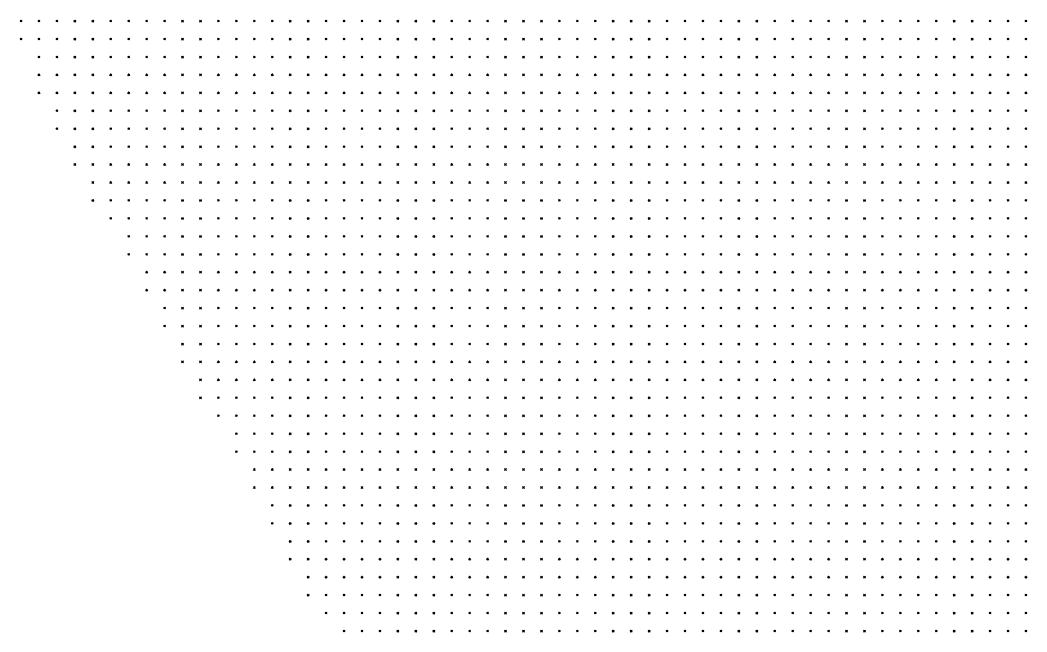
# Model space of a CAD drawing. Header units: metres. Extents: x 441556 to 446409, y 432338 to 461058.
# Drawn here: x 443139.2 to 443307.5, y 446878.9 to 446981.2 of the extents above; entities that cross this region are included whole.
import ezdxf

# ---------------------------------------------------------------- set-up
doc = ezdxf.new("R2010")
doc.units = ezdxf.units.M
doc.header["$MEASUREMENT"] = 0
doc.header["$PDMODE"] = 35
doc.header["$PDSIZE"] = 0.15
doc.layers.add('DTM-NOK-RevN_POINTS', color=91, linetype='Continuous')

msp = doc.modelspace()

# ---------------------------------------------------------------- linework, layer by layer
at = {"layer": 'DTM-NOK-RevN_POINTS'}
for p in [(443139.363, 446981.021, 409.524), (443142.363, 446981.021, 407.178), (443145.362, 446981.021, 405.113), (443148.361, 446981.021, 403.075), (443151.361, 446981.021, 400.999), (443154.36, 446981.021, 398.866), (443157.359, 446981.021, 396.855), (443160.359, 446981.021, 394.898), (443163.358, 446981.021, 392.904), (443166.357, 446981.021, 390.634), (443169.357, 446981.021, 388.188), (443172.356, 446981.021, 385.956), (443175.356, 446981.021, 383.342), (443178.355, 446981.021, 380.908), (443181.354, 446981.021, 378.186), (443184.354, 446981.021, 375.881), (443187.353, 446981.021, 373.517), (443190.352, 446981.021, 371.363), (443193.352, 446981.021, 369.993), (443196.351, 446981.021, 369.08), (443199.35, 446981.021, 368.712), (443202.35, 446981.021, 368.521), (443205.349, 446981.021, 368.459), (443208.349, 446981.021, 368.43), (443211.348, 446981.021, 368.22), (443214.347, 446981.021, 367.661), (443217.347, 446981.021, 367.147), (443220.346, 446981.021, 366.457), (443223.345, 446981.021, 365.723), (443226.345, 446981.021, 365.045), (443229.344, 446981.021, 363.843), (443232.343, 446981.021, 363.358), (443235.343, 446981.021, 362.764), (443238.342, 446981.021, 362.131), (443241.341, 446981.021, 362.183), (443244.341, 446981.021, 362.279), (443247.34, 446981.021, 362.27), (443250.34, 446981.021, 362.208), (443253.339, 446981.021, 362.093), (443256.338, 446981.021, 361.977), (443259.338, 446981.021, 361.774), (443262.337, 446981.021, 361.785), (443265.336, 446981.021, 362.062), (443268.336, 446981.021, 361.706), (443271.335, 446981.021, 361.451), (443274.334, 446981.021, 361.107), (443277.334, 446981.021, 360.657), (443280.333, 446981.021, 360.312), (443283.333, 446981.021, 359.848), (443286.332, 446981.021, 359.527), (443289.331, 446981.021, 359.313), (443292.331, 446981.021, 358.786), (443295.33, 446981.021, 358.974), (443298.329, 446981.021, 357.469), (443301.329, 446981.021, 355.12), (443304.328, 446981.021, 352.816), (443307.327, 446981.021, 350.947), (443139.363, 446978.021, 410.503), (443142.363, 446978.021, 408.182), (443145.362, 446978.021, 406.068), (443148.361, 446978.021, 404.169), (443151.361, 446978.021, 401.963), (443154.36, 446978.021, 399.549), (443157.359, 446978.021, 397.465), (443160.359, 446978.021, 395.476), (443163.358, 446978.021, 393.516), (443166.357, 446978.021, 391.332), (443169.357, 446978.021, 388.975), (443172.356, 446978.021, 386.468), (443175.356, 446978.021, 383.54), (443178.355, 446978.021, 381.073), (443181.354, 446978.021, 378.504), (443184.354, 446978.021, 376.266), (443187.353, 446978.021, 374.302), (443190.352, 446978.021, 372.436), (443193.352, 446978.021, 371.213), (443196.351, 446978.021, 370.304), (443199.35, 446978.021, 369.894), (443202.35, 446978.021, 369.806), (443205.349, 446978.021, 369.764), (443208.349, 446978.021, 369.631), (443211.348, 446978.021, 369.168), (443214.347, 446978.021, 368.561), (443217.347, 446978.021, 367.924), (443220.346, 446978.021, 367.235), (443223.345, 446978.021, 366.526), (443226.345, 446978.021, 365.733), (443229.344, 446978.021, 364.602), (443232.343, 446978.021, 363.799), (443235.343, 446978.021, 363.273), (443238.342, 446978.021, 362.726), (443241.341, 446978.021, 362.711), (443244.341, 446978.021, 362.851), (443247.34, 446978.021, 362.897), (443250.34, 446978.021, 362.911), (443253.339, 446978.021, 362.719), (443256.338, 446978.021, 362.59), (443259.338, 446978.021, 362.491), (443262.337, 446978.021, 362.392), (443265.336, 446978.021, 362.538), (443268.336, 446978.021, 362.477), (443271.335, 446978.021, 362.111), (443274.334, 446978.021, 361.834), (443277.334, 446978.021, 361.387), (443280.333, 446978.021, 360.919), (443283.333, 446978.021, 360.655), (443286.332, 446978.021, 360.346), (443289.331, 446978.021, 360.104), (443292.331, 446978.021, 359.52), (443295.33, 446978.021, 359.776), (443298.329, 446978.021, 358.815), (443301.329, 446978.021, 356.531), (443304.328, 446978.021, 354.26), (443307.327, 446978.021, 352.219), (443142.363, 446975.022, 409.044), (443145.362, 446975.022, 407.093), (443148.361, 446975.022, 404.999), (443151.361, 446975.022, 402.793), (443154.36, 446975.022, 400.438), (443157.359, 446975.022, 398.424), (443160.359, 446975.022, 396.256), (443163.358, 446975.022, 393.956), (443166.357, 446975.022, 391.764), (443169.357, 446975.022, 389.392), (443172.356, 446975.022, 386.841), (443175.356, 446975.022, 383.7), (443178.355, 446975.022, 381.571), (443181.354, 446975.022, 379.057), (443184.354, 446975.022, 376.782), (443187.353, 446975.022, 375.004), (443190.352, 446975.022, 373.555), (443193.352, 446975.022, 372.618), (443196.351, 446975.022, 371.805), (443199.35, 446975.022, 371.362), (443202.35, 446975.022, 371.207), (443205.349, 446975.022, 370.94), (443208.349, 446975.022, 370.811), (443211.348, 446975.022, 370.261), (443214.347, 446975.022, 369.484), (443217.347, 446975.022, 368.813), (443220.346, 446975.022, 368.043), (443223.345, 446975.022, 367.37), (443226.345, 446975.022, 366.491), (443229.344, 446975.022, 365.228), (443232.343, 446975.022, 364.515), (443235.343, 446975.022, 363.898), (443238.342, 446975.022, 363.517), (443241.341, 446975.022, 363.544), (443244.341, 446975.022, 363.603), (443247.34, 446975.022, 363.555), (443250.34, 446975.022, 363.494), (443253.339, 446975.022, 363.4), (443256.338, 446975.022, 363.318), (443259.338, 446975.022, 363.126), (443262.337, 446975.022, 362.89), (443265.336, 446975.022, 362.874), (443268.336, 446975.022, 363.131), (443271.335, 446975.022, 362.718), (443274.334, 446975.022, 362.348), (443277.334, 446975.022, 362.1), (443280.333, 446975.022, 361.719), (443283.333, 446975.022, 361.447), (443286.332, 446975.022, 361.101), (443289.331, 446975.022, 360.649), (443292.331, 446975.022, 360.301), (443295.33, 446975.022, 360.57), (443298.329, 446975.022, 360.098), (443301.329, 446975.022, 357.951), (443304.328, 446975.022, 355.705), (443307.327, 446975.022, 353.43), (443142.363, 446972.023, 409.637), (443145.362, 446972.023, 407.509), (443148.361, 446972.023, 405.171), (443151.361, 446972.023, 403.077), (443154.36, 446972.023, 400.992), (443157.359, 446972.023, 398.762), (443160.359, 446972.023, 396.778), (443163.358, 446972.023, 394.701), (443166.357, 446972.023, 392.254), (443169.357, 446972.023, 389.862), (443172.356, 446972.023, 387.373), (443175.356, 446972.023, 384.21), (443178.355, 446972.023, 381.715), (443181.354, 446972.023, 379.535), (443184.354, 446972.023, 377.44), (443187.353, 446972.023, 376.006), (443190.352, 446972.023, 375.067), (443193.352, 446972.023, 374.109), (443196.351, 446972.023, 373.207), (443199.35, 446972.023, 372.748), (443202.35, 446972.023, 372.43), (443205.349, 446972.023, 372.203), (443208.349, 446972.023, 371.926), (443211.348, 446972.023, 371.356), (443214.347, 446972.023, 370.482), (443217.347, 446972.023, 369.588), (443220.346, 446972.023, 368.736), (443223.345, 446972.023, 368.025), (443226.345, 446972.023, 366.827), (443229.344, 446972.023, 365.962), (443232.343, 446972.023, 365.362), (443235.343, 446972.023, 364.662), (443238.342, 446972.023, 364.244), (443241.341, 446972.023, 364.295), (443244.341, 446972.023, 364.34), (443247.34, 446972.023, 364.159), (443250.34, 446972.023, 364.158), (443253.339, 446972.023, 364.072), (443256.338, 446972.023, 363.84), (443259.338, 446972.023, 363.752), (443262.337, 446972.023, 363.557), (443265.336, 446972.023, 363.324), (443268.336, 446972.023, 363.46), (443271.335, 446972.023, 363.472), (443274.334, 446972.023, 363.053), (443277.334, 446972.023, 362.654), (443280.333, 446972.023, 362.4), (443283.333, 446972.023, 362.09), (443286.332, 446972.023, 361.834), (443289.331, 446972.023, 361.147), (443292.331, 446972.023, 361.031), (443295.33, 446972.023, 361.236), (443298.329, 446972.023, 361.109), (443301.329, 446972.023, 359.447), (443304.328, 446972.023, 356.958), (443307.327, 446972.023, 354.669), (443142.363, 446969.023, 409.687), (443145.362, 446969.023, 407.457), (443148.361, 446969.023, 405.164), (443151.361, 446969.023, 403.123), (443154.36, 446969.023, 401.169), (443157.359, 446969.023, 398.899), (443160.359, 446969.023, 397.092), (443163.358, 446969.023, 395.012), (443166.357, 446969.023, 392.823), (443169.357, 446969.023, 390.325), (443172.356, 446969.023, 387.903), (443175.356, 446969.023, 384.951), (443178.355, 446969.023, 382.257), (443181.354, 446969.023, 380.154), (443184.354, 446969.023, 378.59), (443187.353, 446969.023, 377.549), (443190.352, 446969.023, 376.563), (443193.352, 446969.023, 375.709), (443196.351, 446969.023, 374.875), (443199.35, 446969.023, 374.406), (443202.35, 446969.023, 373.902), (443205.349, 446969.023, 373.42), (443208.349, 446969.023, 373.044), (443211.348, 446969.023, 372.37), (443214.347, 446969.023, 371.372), (443217.347, 446969.023, 370.425), (443220.346, 446969.023, 369.481), (443223.345, 446969.023, 368.679), (443226.345, 446969.023, 367.462), (443229.344, 446969.023, 367.17), (443232.343, 446969.023, 366.139), (443235.343, 446969.023, 365.317), (443238.342, 446969.023, 365.069), (443241.341, 446969.023, 365.04), (443244.341, 446969.023, 365.112), (443247.34, 446969.023, 364.938), (443250.34, 446969.023, 364.793), (443253.339, 446969.023, 364.678), (443256.338, 446969.023, 364.37), (443259.338, 446969.023, 364.315), (443262.337, 446969.023, 364.211), (443265.336, 446969.023, 364.009), (443268.336, 446969.023, 363.807), (443271.335, 446969.023, 364.038), (443274.334, 446969.023, 363.668), (443277.334, 446969.023, 363.28), (443280.333, 446969.023, 363.102), (443283.333, 446969.023, 362.866), (443286.332, 446969.023, 362.451), (443289.331, 446969.023, 361.813), (443292.331, 446969.023, 362.011), (443295.33, 446969.023, 361.93), (443298.329, 446969.023, 361.789), (443301.329, 446969.023, 360.732), (443304.328, 446969.023, 358.273), (443307.327, 446969.023, 356.177), (443145.362, 446966.024, 406.85), (443148.361, 446966.024, 405.095), (443151.361, 446966.024, 403.169), (443154.36, 446966.024, 401.067), (443157.359, 446966.024, 399.147), (443160.359, 446966.024, 397.165), (443163.358, 446966.024, 394.881), (443166.357, 446966.024, 392.98), (443169.357, 446966.024, 390.903), (443172.356, 446966.024, 388.467), (443175.356, 446966.024, 385.651), (443178.355, 446966.024, 383.27), (443181.354, 446966.024, 381.137), (443184.354, 446966.024, 379.505), (443187.353, 446966.024, 378.693), (443190.352, 446966.024, 377.796), (443193.352, 446966.024, 377.03), (443196.351, 446966.024, 376.351), (443199.35, 446966.024, 375.762), (443202.35, 446966.024, 374.971), (443205.349, 446966.024, 374.43), (443208.349, 446966.024, 373.921), (443211.348, 446966.024, 373.26), (443214.347, 446966.024, 372.236), (443217.347, 446966.024, 371.113), (443220.346, 446966.024, 370.136), (443223.345, 446966.024, 369.218), (443226.345, 446966.024, 367.962), (443229.344, 446966.024, 367.852), (443232.343, 446966.024, 366.628), (443235.343, 446966.024, 365.898), (443238.342, 446966.024, 365.733), (443241.341, 446966.024, 365.862), (443244.341, 446966.024, 365.928), (443247.34, 446966.024, 365.456), (443250.34, 446966.024, 365.385), (443253.339, 446966.024, 365.229), (443256.338, 446966.024, 364.986), (443259.338, 446966.024, 364.959), (443262.337, 446966.024, 364.825), (443265.336, 446966.024, 364.711), (443268.336, 446966.024, 364.539), (443271.335, 446966.024, 364.431), (443274.334, 446966.024, 364.289), (443277.334, 446966.024, 363.894), (443280.333, 446966.024, 363.661), (443283.333, 446966.024, 363.493), (443286.332, 446966.024, 362.936), (443289.331, 446966.024, 362.511), (443292.331, 446966.024, 362.816), (443295.33, 446966.024, 362.569), (443298.329, 446966.024, 362.494), (443301.329, 446966.024, 362.044), (443304.328, 446966.024, 359.963), (443307.327, 446966.024, 357.429), (443145.362, 446963.024, 406.197), (443148.361, 446963.024, 404.257), (443151.361, 446963.024, 402.483), (443154.36, 446963.024, 400.429), (443157.359, 446963.024, 398.412), (443160.359, 446963.024, 396.505), (443163.358, 446963.024, 394.566), (443166.357, 446963.024, 392.62), (443169.357, 446963.024, 390.922), (443172.356, 446963.024, 388.729), (443175.356, 446963.024, 386.357), (443178.355, 446963.024, 384.314), (443181.354, 446963.024, 382.212), (443184.354, 446963.024, 380.827), (443187.353, 446963.024, 379.912), (443190.352, 446963.024, 379.205), (443193.352, 446963.024, 378.351), (443196.351, 446963.024, 377.6), (443199.35, 446963.024, 376.817), (443202.35, 446963.024, 376.144), (443205.349, 446963.024, 375.442), (443208.349, 446963.024, 374.56), (443211.348, 446963.024, 373.849), (443214.347, 446963.024, 372.812), (443217.347, 446963.024, 371.665), (443220.346, 446963.024, 370.692), (443223.345, 446963.024, 369.551), (443226.345, 446963.024, 368.272), (443229.344, 446963.024, 368.054), (443232.343, 446963.024, 367.306), (443235.343, 446963.024, 366.644), (443238.342, 446963.024, 366.439), (443241.341, 446963.024, 366.384), (443244.341, 446963.024, 366.316), (443247.34, 446963.024, 366.161), (443250.34, 446963.024, 366.057), (443253.339, 446963.024, 365.916), (443256.338, 446963.024, 365.802), (443259.338, 446963.024, 365.681), (443262.337, 446963.024, 365.421), (443265.336, 446963.024, 365.26), (443268.336, 446963.024, 365.061), (443271.335, 446963.024, 364.772), (443274.334, 446963.024, 364.924), (443277.334, 446963.024, 364.57), (443280.333, 446963.024, 364.332), (443283.333, 446963.024, 364.178), (443286.332, 446963.024, 363.72), (443289.331, 446963.024, 363.201), (443292.331, 446963.024, 363.357), (443295.33, 446963.024, 363.323), (443298.329, 446963.024, 363.271), (443301.329, 446963.024, 363.141), (443304.328, 446963.024, 361.574), (443307.327, 446963.024, 359.391), (443148.361, 446960.025, 402.93), (443151.361, 446960.025, 400.654), (443154.36, 446960.025, 399.113), (443157.359, 446960.025, 397.838), (443160.359, 446960.025, 396.051), (443163.358, 446960.025, 394.27), (443166.357, 446960.025, 392.618), (443169.357, 446960.025, 391.061), (443172.356, 446960.025, 389.16), (443175.356, 446960.025, 386.97), (443178.355, 446960.025, 385.168), (443181.354, 446960.025, 383.526), (443184.354, 446960.025, 382.422), (443187.353, 446960.025, 381.558), (443190.352, 446960.025, 380.457), (443193.352, 446960.025, 379.54), (443196.351, 446960.025, 378.793), (443199.35, 446960.025, 377.89), (443202.35, 446960.025, 377.153), (443205.349, 446960.025, 376.445), (443208.349, 446960.025, 375.221), (443211.348, 446960.025, 374.147), (443214.347, 446960.025, 373.171), (443217.347, 446960.025, 372.011), (443220.346, 446960.025, 370.966), (443223.345, 446960.025, 369.561), (443226.345, 446960.025, 368.964), (443229.344, 446960.025, 368.594), (443232.343, 446960.025, 367.813), (443235.343, 446960.025, 367.109), (443238.342, 446960.025, 367.104), (443241.341, 446960.025, 366.93), (443244.341, 446960.025, 366.921), (443247.34, 446960.025, 366.741), (443250.34, 446960.025, 366.642), (443253.339, 446960.025, 366.53), (443256.338, 446960.025, 366.54), (443259.338, 446960.025, 366.464), (443262.337, 446960.025, 366.149), (443265.336, 446960.025, 365.873), (443268.336, 446960.025, 365.604), (443271.335, 446960.025, 365.321), (443274.334, 446960.025, 365.165), (443277.334, 446960.025, 365.279), (443280.333, 446960.025, 364.914), (443283.333, 446960.025, 365.02), (443286.332, 446960.025, 364.957), (443289.331, 446960.025, 364.166), (443292.331, 446960.025, 363.642), (443295.33, 446960.025, 363.718), (443298.329, 446960.025, 363.95), (443301.329, 446960.025, 363.905), (443304.328, 446960.025, 363.056), (443307.327, 446960.025, 360.682), (443148.361, 446957.026, 401.744), (443151.361, 446957.026, 400.098), (443154.36, 446957.026, 398.69), (443157.359, 446957.026, 397.438), (443160.359, 446957.026, 395.779), (443163.358, 446957.026, 394.153), (443166.357, 446957.026, 392.632), (443169.357, 446957.026, 391.141), (443172.356, 446957.026, 389.587), (443175.356, 446957.026, 387.81), (443178.355, 446957.026, 386.361), (443181.354, 446957.026, 385.078), (443184.354, 446957.026, 383.773), (443187.353, 446957.026, 382.638), (443190.352, 446957.026, 381.348), (443193.352, 446957.026, 380.454), (443196.351, 446957.026, 379.555), (443199.35, 446957.026, 378.794), (443202.35, 446957.026, 377.914), (443205.349, 446957.026, 376.917), (443208.349, 446957.026, 375.777), (443211.348, 446957.026, 374.542), (443214.347, 446957.026, 373.484), (443217.347, 446957.026, 372.371), (443220.346, 446957.026, 370.916), (443223.345, 446957.026, 370.354), (443226.345, 446957.026, 369.799), (443229.344, 446957.026, 368.834), (443232.343, 446957.026, 368.198), (443235.343, 446957.026, 367.775), (443238.342, 446957.026, 367.663), (443241.341, 446957.026, 367.655), (443244.341, 446957.026, 367.551), (443247.34, 446957.026, 367.359), (443250.34, 446957.026, 367.306), (443253.339, 446957.026, 367.27), (443256.338, 446957.026, 367.162), (443259.338, 446957.026, 367.102), (443262.337, 446957.026, 366.874), (443265.336, 446957.026, 366.487), (443268.336, 446957.026, 366.176), (443271.335, 446957.026, 366.037), (443274.334, 446957.026, 365.891), (443277.334, 446957.026, 365.924), (443280.333, 446957.026, 365.828), (443283.333, 446957.026, 365.698), (443286.332, 446957.026, 365.597), (443289.331, 446957.026, 365.352), (443292.331, 446957.026, 365.06), (443295.33, 446957.026, 364.297), (443298.329, 446957.026, 364.548), (443301.329, 446957.026, 364.467), (443304.328, 446957.026, 364.042), (443307.327, 446957.026, 362.777), (443151.361, 446954.026, 400.039), (443154.36, 446954.026, 398.826), (443157.359, 446954.026, 397.661), (443160.359, 446954.026, 396.115), (443163.358, 446954.026, 394.606), (443166.357, 446954.026, 393.205), (443169.357, 446954.026, 391.749), (443172.356, 446954.026, 390.437), (443175.356, 446954.026, 388.85), (443178.355, 446954.026, 387.297), (443181.354, 446954.026, 385.995), (443184.354, 446954.026, 384.785), (443187.353, 446954.026, 383.753), (443190.352, 446954.026, 382.358), (443193.352, 446954.026, 381.281), (443196.351, 446954.026, 380.288), (443199.35, 446954.026, 379.361), (443202.35, 446954.026, 378.352), (443205.349, 446954.026, 377.283), (443208.349, 446954.026, 376.134), (443211.348, 446954.026, 374.829), (443214.347, 446954.026, 373.858), (443217.347, 446954.026, 372.722), (443220.346, 446954.026, 371.461), (443223.345, 446954.026, 371.176), (443226.345, 446954.026, 370.01), (443229.344, 446954.026, 369.237), (443232.343, 446954.026, 368.803), (443235.343, 446954.026, 368.428), (443238.342, 446954.026, 368.289), (443241.341, 446954.026, 368.235), (443244.341, 446954.026, 368.073), (443247.34, 446954.026, 367.88), (443250.34, 446954.026, 367.94), (443253.339, 446954.026, 367.95), (443256.338, 446954.026, 367.884), (443259.338, 446954.026, 367.807), (443262.337, 446954.026, 367.558), (443265.336, 446954.026, 367.21), (443268.336, 446954.026, 366.87), (443271.335, 446954.026, 366.579), (443274.334, 446954.026, 366.549), (443277.334, 446954.026, 366.534), (443280.333, 446954.026, 366.753), (443283.333, 446954.026, 366.521), (443286.332, 446954.026, 366.183), (443289.331, 446954.026, 365.705), (443292.331, 446954.026, 365.932), (443295.33, 446954.026, 365.438), (443298.329, 446954.026, 364.996), (443301.329, 446954.026, 365.198), (443304.328, 446954.026, 364.827), (443307.327, 446954.026, 364.068), (443151.361, 446951.027, 400.525), (443154.36, 446951.027, 399.245), (443157.359, 446951.027, 398.219), (443160.359, 446951.027, 396.874), (443163.358, 446951.027, 395.295), (443166.357, 446951.027, 393.821), (443169.357, 446951.027, 392.428), (443172.356, 446951.027, 391.023), (443175.356, 446951.027, 389.341), (443178.355, 446951.027, 388.031), (443181.354, 446951.027, 386.633), (443184.354, 446951.027, 385.601), (443187.353, 446951.027, 384.448), (443190.352, 446951.027, 383.105), (443193.352, 446951.027, 381.849), (443196.351, 446951.027, 380.762), (443199.35, 446951.027, 379.831), (443202.35, 446951.027, 378.797), (443205.349, 446951.027, 377.698), (443208.349, 446951.027, 376.561), (443211.348, 446951.027, 375.356), (443214.347, 446951.027, 374.239), (443217.347, 446951.027, 373.141), (443220.346, 446951.027, 371.893), (443223.345, 446951.027, 371.643), (443226.345, 446951.027, 370.459), (443229.344, 446951.027, 369.681), (443232.343, 446951.027, 369.232), (443235.343, 446951.027, 369.035), (443238.342, 446951.027, 368.877), (443241.341, 446951.027, 368.782), (443244.341, 446951.027, 368.649), (443247.34, 446951.027, 368.557), (443250.34, 446951.027, 368.483), (443253.339, 446951.027, 368.581), (443256.338, 446951.027, 368.531), (443259.338, 446951.027, 368.443), (443262.337, 446951.027, 368.171), (443265.336, 446951.027, 367.817), (443268.336, 446951.027, 367.371), (443271.335, 446951.027, 367.051), (443274.334, 446951.027, 366.952), (443277.334, 446951.027, 366.934), (443280.333, 446951.027, 367.28), (443283.333, 446951.027, 367.224), (443286.332, 446951.027, 366.815), (443289.331, 446951.027, 366.796), (443292.331, 446951.027, 366.604), (443295.33, 446951.027, 366.507), (443298.329, 446951.027, 365.76), (443301.329, 446951.027, 365.681), (443304.328, 446951.027, 365.419), (443307.327, 446951.027, 364.968), (443154.36, 446948.028, 400.212), (443157.359, 446948.028, 399.052), (443160.359, 446948.028, 397.83), (443163.358, 446948.028, 396.191), (443166.357, 446948.028, 394.468), (443169.357, 446948.028, 392.822), (443172.356, 446948.028, 391.316), (443175.356, 446948.028, 389.838), (443178.355, 446948.028, 388.696), (443181.354, 446948.028, 387.394), (443184.354, 446948.028, 386.051), (443187.353, 446948.028, 385.046), (443190.352, 446948.028, 383.922), (443193.352, 446948.028, 382.501), (443196.351, 446948.028, 381.365), (443199.35, 446948.028, 380.295), (443202.35, 446948.028, 379.285), (443205.349, 446948.028, 378.13), (443208.349, 446948.028, 377.041), (443211.348, 446948.028, 375.939), (443214.347, 446948.028, 374.763), (443217.347, 446948.028, 373.576), (443220.346, 446948.028, 372.506), (443223.345, 446948.028, 372.12), (443226.345, 446948.028, 371.116), (443229.344, 446948.028, 370.349), (443232.343, 446948.028, 369.992), (443235.343, 446948.028, 369.776), (443238.342, 446948.028, 369.616), (443241.341, 446948.028, 369.52), (443244.341, 446948.028, 369.509), (443247.34, 446948.028, 369.321), (443250.34, 446948.028, 369.23), (443253.339, 446948.028, 369.263), (443256.338, 446948.028, 369.135), (443259.338, 446948.028, 368.977), (443262.337, 446948.028, 368.752), (443265.336, 446948.028, 368.419), (443268.336, 446948.028, 367.996), (443271.335, 446948.028, 367.569), (443274.334, 446948.028, 367.413), (443277.334, 446948.028, 367.419), (443280.333, 446948.028, 367.404), (443283.333, 446948.028, 367.687), (443286.332, 446948.028, 367.519), (443289.331, 446948.028, 367.26), (443292.331, 446948.028, 366.962), (443295.33, 446948.028, 366.896), (443298.329, 446948.028, 366.218), (443301.329, 446948.028, 366.105), (443304.328, 446948.028, 366.004), (443307.327, 446948.028, 365.641), (443157.359, 446945.028, 399.441), (443160.359, 446945.028, 398.265), (443163.358, 446945.028, 396.835), (443166.357, 446945.028, 395.123), (443169.357, 446945.028, 393.492), (443172.356, 446945.028, 391.897), (443175.356, 446945.028, 390.46), (443178.355, 446945.028, 389.001), (443181.354, 446945.028, 387.894), (443184.354, 446945.028, 386.74), (443187.353, 446945.028, 385.52), (443190.352, 446945.028, 384.341), (443193.352, 446945.028, 383.085), (443196.351, 446945.028, 381.894), (443199.35, 446945.028, 380.825), (443202.35, 446945.028, 379.618), (443205.349, 446945.028, 378.666), (443208.349, 446945.028, 377.594), (443211.348, 446945.028, 376.476), (443214.347, 446945.028, 375.274), (443217.347, 446945.028, 374.002), (443220.346, 446945.028, 372.951), (443223.345, 446945.028, 372.567), (443226.345, 446945.028, 371.973), (443229.344, 446945.028, 370.974), (443232.343, 446945.028, 370.704), (443235.343, 446945.028, 370.451), (443238.342, 446945.028, 370.27), (443241.341, 446945.028, 370.317), (443244.341, 446945.028, 370.359), (443247.34, 446945.028, 370.18), (443250.34, 446945.028, 370.051), (443253.339, 446945.028, 369.984), (443256.338, 446945.028, 369.79), (443259.338, 446945.028, 369.499), (443262.337, 446945.028, 369.269), (443265.336, 446945.028, 369.108), (443268.336, 446945.028, 368.612), (443271.335, 446945.028, 368.115), (443274.334, 446945.028, 367.925), (443277.334, 446945.028, 367.844), (443280.333, 446945.028, 367.998), (443283.333, 446945.028, 368.003), (443286.332, 446945.028, 368.458), (443289.331, 446945.028, 368.027), (443292.331, 446945.028, 367.685), (443295.33, 446945.028, 367.495), (443298.329, 446945.028, 366.776), (443301.329, 446945.028, 366.815), (443304.328, 446945.028, 366.64), (443307.327, 446945.028, 366.351), (443157.359, 446942.029, 399.707), (443160.359, 446942.029, 398.685), (443163.358, 446942.029, 397.254), (443166.357, 446942.029, 395.587), (443169.357, 446942.029, 393.693), (443172.356, 446942.029, 392.469), (443175.356, 446942.029, 390.783), (443178.355, 446942.029, 389.486), (443181.354, 446942.029, 388.277), (443184.354, 446942.029, 387.151), (443187.353, 446942.029, 386.038), (443190.352, 446942.029, 384.726), (443193.352, 446942.029, 383.614), (443196.351, 446942.029, 382.5), (443199.35, 446942.029, 381.375), (443202.35, 446942.029, 380.209), (443205.349, 446942.029, 379.182), (443208.349, 446942.029, 378.147), (443211.348, 446942.029, 377.106), (443214.347, 446942.029, 376.024), (443217.347, 446942.029, 374.717), (443220.346, 446942.029, 373.339), (443223.345, 446942.029, 373.227), (443226.345, 446942.029, 372.685), (443229.344, 446942.029, 371.709), (443232.343, 446942.029, 371.284), (443235.343, 446942.029, 371.123), (443238.342, 446942.029, 371.105), (443241.341, 446942.029, 371.092), (443244.341, 446942.029, 370.909), (443247.34, 446942.029, 370.751), (443250.34, 446942.029, 370.72), (443253.339, 446942.029, 370.696), (443256.338, 446942.029, 370.516), (443259.338, 446942.029, 370.229), (443262.337, 446942.029, 369.865), (443265.336, 446942.029, 369.677), (443268.336, 446942.029, 369.379), (443271.335, 446942.029, 368.935), (443274.334, 446942.029, 368.51), (443277.334, 446942.029, 368.522), (443280.333, 446942.029, 368.584), (443283.333, 446942.029, 368.51), (443286.332, 446942.029, 368.675), (443289.331, 446942.029, 368.79), (443292.331, 446942.029, 368.315), (443295.33, 446942.029, 367.838), (443298.329, 446942.029, 367.28), (443301.329, 446942.029, 367.43), (443304.328, 446942.029, 367.12), (443307.327, 446942.029, 366.935), (443160.359, 446939.03, 398.668), (443163.358, 446939.03, 397.523), (443166.357, 446939.03, 395.749), (443169.357, 446939.03, 394.25), (443172.356, 446939.03, 392.804), (443175.356, 446939.03, 391.376), (443178.355, 446939.03, 390.185), (443181.354, 446939.03, 388.93), (443184.354, 446939.03, 387.736), (443187.353, 446939.03, 386.631), (443190.352, 446939.03, 385.278), (443193.352, 446939.03, 383.962), (443196.351, 446939.03, 382.876), (443199.35, 446939.03, 381.9), (443202.35, 446939.03, 380.812), (443205.349, 446939.03, 379.627), (443208.349, 446939.03, 378.595), (443211.348, 446939.03, 377.688), (443214.347, 446939.03, 376.746), (443217.347, 446939.03, 375.49), (443220.346, 446939.03, 374.054), (443223.345, 446939.03, 373.566), (443226.345, 446939.03, 373.376), (443229.344, 446939.03, 372.465), (443232.343, 446939.03, 371.935), (443235.343, 446939.03, 371.912), (443238.342, 446939.03, 371.946), (443241.341, 446939.03, 371.764), (443244.341, 446939.03, 371.528), (443247.34, 446939.03, 371.302), (443250.34, 446939.03, 371.327), (443253.339, 446939.03, 371.259), (443256.338, 446939.03, 370.981), (443259.338, 446939.03, 370.801), (443262.337, 446939.03, 370.561), (443265.336, 446939.03, 370.239), (443268.336, 446939.03, 369.906), (443271.335, 446939.03, 369.505), (443274.334, 446939.03, 369.388), (443277.334, 446939.03, 369.244), (443280.333, 446939.03, 369.193), (443283.333, 446939.03, 369.19), (443286.332, 446939.03, 368.998), (443289.331, 446939.03, 369.43), (443292.331, 446939.03, 369.15), (443295.33, 446939.03, 368.091), (443298.329, 446939.03, 367.809), (443301.329, 446939.03, 367.782), (443304.328, 446939.03, 367.541), (443307.327, 446939.03, 367.369), (443160.359, 446936.03, 398.862), (443163.358, 446936.03, 397.546), (443166.357, 446936.03, 396.043), (443169.357, 446936.03, 394.687), (443172.356, 446936.03, 393.242), (443175.356, 446936.03, 392.085), (443178.355, 446936.03, 390.85), (443181.354, 446936.03, 389.547), (443184.354, 446936.03, 388.529), (443187.353, 446936.03, 387.329), (443190.352, 446936.03, 385.93), (443193.352, 446936.03, 384.814), (443196.351, 446936.03, 383.662), (443199.35, 446936.03, 382.577), (443202.35, 446936.03, 381.491), (443205.349, 446936.03, 380.233), (443208.349, 446936.03, 379.209), (443211.348, 446936.03, 378.278), (443214.347, 446936.03, 377.347), (443217.347, 446936.03, 376.287), (443220.346, 446936.03, 375.117), (443223.345, 446936.03, 373.949), (443226.345, 446936.03, 374.202), (443229.344, 446936.03, 373.426), (443232.343, 446936.03, 372.66), (443235.343, 446936.03, 372.629), (443238.342, 446936.03, 372.712), (443241.341, 446936.03, 372.395), (443244.341, 446936.03, 372.157), (443247.34, 446936.03, 372.012), (443250.34, 446936.03, 371.917), (443253.339, 446936.03, 371.803), (443256.338, 446936.03, 371.649), (443259.338, 446936.03, 371.441), (443262.337, 446936.03, 371.132), (443265.336, 446936.03, 370.747), (443268.336, 446936.03, 370.49), (443271.335, 446936.03, 370.245), (443274.334, 446936.03, 370.087), (443277.334, 446936.03, 369.986), (443280.333, 446936.03, 369.808), (443283.333, 446936.03, 369.843), (443286.332, 446936.03, 369.584), (443289.331, 446936.03, 369.675), (443292.331, 446936.03, 369.541), (443295.33, 446936.03, 368.65), (443298.329, 446936.03, 368.355), (443301.329, 446936.03, 368.321), (443304.328, 446936.03, 368.132), (443307.327, 446936.03, 367.874), (443163.358, 446933.031, 398.222), (443166.357, 446933.031, 396.647), (443169.357, 446933.031, 395.29), (443172.356, 446933.031, 394.147), (443175.356, 446933.031, 393.129), (443178.355, 446933.031, 391.855), (443181.354, 446933.031, 390.446), (443184.354, 446933.031, 389.25), (443187.353, 446933.031, 388.179), (443190.352, 446933.031, 386.97), (443193.352, 446933.031, 385.644), (443196.351, 446933.031, 384.493), (443199.35, 446933.031, 383.266), (443202.35, 446933.031, 382.154), (443205.349, 446933.031, 380.986), (443208.349, 446933.031, 379.869), (443211.348, 446933.031, 378.93), (443214.347, 446933.031, 377.97), (443217.347, 446933.031, 376.921), (443220.346, 446933.031, 375.95), (443223.345, 446933.031, 374.444), (443226.345, 446933.031, 374.813), (443229.344, 446933.031, 374.144), (443232.343, 446933.031, 373.444), (443235.343, 446933.031, 373.147), (443238.342, 446933.031, 373.394), (443241.341, 446933.031, 373.211), (443244.341, 446933.031, 372.973), (443247.34, 446933.031, 372.806), (443250.34, 446933.031, 372.596), (443253.339, 446933.031, 372.416), (443256.338, 446933.031, 372.284), (443259.338, 446933.031, 372.012), (443262.337, 446933.031, 371.629), (443265.336, 446933.031, 371.315), (443268.336, 446933.031, 370.98), (443271.335, 446933.031, 370.705), (443274.334, 446933.031, 370.609), (443277.334, 446933.031, 370.641), (443280.333, 446933.031, 370.577), (443283.333, 446933.031, 370.332), (443286.332, 446933.031, 370.186), (443289.331, 446933.031, 369.974), (443292.331, 446933.031, 369.958), (443295.33, 446933.031, 369.326), (443298.329, 446933.031, 368.834), (443301.329, 446933.031, 368.791), (443304.328, 446933.031, 368.89), (443307.327, 446933.031, 368.862), (443163.358, 446930.032, 398.755), (443166.357, 446930.032, 397.522), (443169.357, 446930.032, 396.445), (443172.356, 446930.032, 395.156), (443175.356, 446930.032, 394.144), (443178.355, 446930.032, 393.008), (443181.354, 446930.032, 391.522), (443184.354, 446930.032, 390.101), (443187.353, 446930.032, 389.096), (443190.352, 446930.032, 387.646), (443193.352, 446930.032, 386.607), (443196.351, 446930.032, 385.358), (443199.35, 446930.032, 384.124), (443202.35, 446930.032, 383.034), (443205.349, 446930.032, 381.967), (443208.349, 446930.032, 380.779), (443211.348, 446930.032, 379.724), (443214.347, 446930.032, 378.728), (443217.347, 446930.032, 377.687), (443220.346, 446930.032, 376.431), (443223.345, 446930.032, 375.208), (443226.345, 446930.032, 375.427), (443229.344, 446930.032, 374.882), (443232.343, 446930.032, 374.084), (443235.343, 446930.032, 373.798), (443238.342, 446930.032, 373.931), (443241.341, 446930.032, 373.878), (443244.341, 446930.032, 373.57), (443247.34, 446930.032, 373.386), (443250.34, 446930.032, 373.298), (443253.339, 446930.032, 373.102), (443256.338, 446930.032, 372.879), (443259.338, 446930.032, 372.59), (443262.337, 446930.032, 372.177), (443265.336, 446930.032, 371.848), (443268.336, 446930.032, 371.522), (443271.335, 446930.032, 371.22), (443274.334, 446930.032, 370.967), (443277.334, 446930.032, 370.971), (443280.333, 446930.032, 371.019), (443283.333, 446930.032, 370.989), (443286.332, 446930.032, 370.773), (443289.331, 446930.032, 370.451), (443292.331, 446930.032, 370.311), (443295.33, 446930.032, 370.104), (443298.329, 446930.032, 369.9), (443301.329, 446930.032, 369.469), (443304.328, 446930.032, 369.203), (443307.327, 446930.032, 369.233), (443166.357, 446927.032, 398.697), (443169.357, 446927.032, 397.703), (443172.356, 446927.032, 396.763), (443175.356, 446927.032, 395.648), (443178.355, 446927.032, 394.385), (443181.354, 446927.032, 392.55), (443184.354, 446927.032, 390.703), (443187.353, 446927.032, 389.838), (443190.352, 446927.032, 388.628), (443193.352, 446927.032, 387.418), (443196.351, 446927.032, 386.186), (443199.35, 446927.032, 385.133), (443202.35, 446927.032, 384.049), (443205.349, 446927.032, 382.734), (443208.349, 446927.032, 381.68), (443211.348, 446927.032, 380.498), (443214.347, 446927.032, 379.371), (443217.347, 446927.032, 378.208), (443220.346, 446927.032, 377.273), (443223.345, 446927.032, 375.887), (443226.345, 446927.032, 376.181), (443229.344, 446927.032, 375.571), (443232.343, 446927.032, 374.764), (443235.343, 446927.032, 374.465), (443238.342, 446927.032, 374.415), (443241.341, 446927.032, 374.357), (443244.341, 446927.032, 374.32), (443247.34, 446927.032, 374.014), (443250.34, 446927.032, 373.85), (443253.339, 446927.032, 373.726), (443256.338, 446927.032, 373.515), (443259.338, 446927.032, 373.126), (443262.337, 446927.032, 372.751), (443265.336, 446927.032, 372.463), (443268.336, 446927.032, 372.166), (443271.335, 446927.032, 371.842), (443274.334, 446927.032, 371.576), (443277.334, 446927.032, 371.411), (443280.333, 446927.032, 371.339), (443283.333, 446927.032, 371.334), (443286.332, 446927.032, 371.309), (443289.331, 446927.032, 371.116), (443292.331, 446927.032, 370.844), (443295.33, 446927.032, 370.696), (443298.329, 446927.032, 370.55), (443301.329, 446927.032, 370.358), (443304.328, 446927.032, 370.052), (443307.327, 446927.032, 369.508), (443166.357, 446924.033, 400.024), (443169.357, 446924.033, 399.162), (443172.356, 446924.033, 398.193), (443175.356, 446924.033, 397.052), (443178.355, 446924.033, 395.738), (443181.354, 446924.033, 393.934), (443184.354, 446924.033, 392.681), (443187.353, 446924.033, 391.111), (443190.352, 446924.033, 389.735), (443193.352, 446924.033, 388.487), (443196.351, 446924.033, 387.091), (443199.35, 446924.033, 386.087), (443202.35, 446924.033, 384.963), (443205.349, 446924.033, 383.829), (443208.349, 446924.033, 382.499), (443211.348, 446924.033, 381.298), (443214.347, 446924.033, 380.341), (443217.347, 446924.033, 379.216), (443220.346, 446924.033, 378.28), (443223.345, 446924.033, 376.946), (443226.345, 446924.033, 376.653), (443229.344, 446924.033, 376.215), (443232.343, 446924.033, 375.318), (443235.343, 446924.033, 375.025), (443238.342, 446924.033, 375.106), (443241.341, 446924.033, 375.021), (443244.341, 446924.033, 374.849), (443247.34, 446924.033, 374.597), (443250.34, 446924.033, 374.327), (443253.339, 446924.033, 374.116), (443256.338, 446924.033, 373.947), (443259.338, 446924.033, 373.731), (443262.337, 446924.033, 373.367), (443265.336, 446924.033, 373.07), (443268.336, 446924.033, 372.737), (443271.335, 446924.033, 372.436), (443274.334, 446924.033, 372.087), (443277.334, 446924.033, 371.916), (443280.333, 446924.033, 371.837), (443283.333, 446924.033, 371.895), (443286.332, 446924.033, 371.848), (443289.331, 446924.033, 371.627), (443292.331, 446924.033, 371.192), (443295.33, 446924.033, 370.993), (443298.329, 446924.033, 370.341), (443301.329, 446924.033, 370.373), (443304.328, 446924.033, 370.482), (443307.327, 446924.033, 369.915), (443169.357, 446921.033, 400.836), (443172.356, 446921.033, 399.921), (443175.356, 446921.033, 398.432), (443178.355, 446921.033, 396.906), (443181.354, 446921.033, 395.624), (443184.354, 446921.033, 393.957), (443187.353, 446921.033, 392.391), (443190.352, 446921.033, 390.774), (443193.352, 446921.033, 389.254), (443196.351, 446921.033, 388.043), (443199.35, 446921.033, 386.808), (443202.35, 446921.033, 385.779), (443205.349, 446921.033, 384.595), (443208.349, 446921.033, 383.5), (443211.348, 446921.033, 382.147), (443214.347, 446921.033, 381.038), (443217.347, 446921.033, 380.1), (443220.346, 446921.033, 379.103), (443223.345, 446921.033, 377.985), (443226.345, 446921.033, 376.98), (443229.344, 446921.033, 376.559), (443232.343, 446921.033, 375.907), (443235.343, 446921.033, 375.696), (443238.342, 446921.033, 375.712), (443241.341, 446921.033, 375.448), (443244.341, 446921.033, 375.511), (443247.34, 446921.033, 375.262), (443250.34, 446921.033, 375.086), (443253.339, 446921.033, 374.788), (443256.338, 446921.033, 374.45), (443259.338, 446921.033, 374.258), (443262.337, 446921.033, 373.928), (443265.336, 446921.033, 373.661), (443268.336, 446921.033, 373.372), (443271.335, 446921.033, 373.05), (443274.334, 446921.033, 372.707), (443277.334, 446921.033, 372.469), (443280.333, 446921.033, 372.366), (443283.333, 446921.033, 372.324), (443286.332, 446921.033, 372.283), (443289.331, 446921.033, 372.297), (443292.331, 446921.033, 371.849), (443295.33, 446921.033, 371.358), (443298.329, 446921.033, 370.375), (443301.329, 446921.033, 369.979), (443304.328, 446921.033, 370.442), (443307.327, 446921.033, 370.252), (443169.357, 446918.034, 402.426), (443172.356, 446918.034, 401.16), (443175.356, 446918.034, 399.76), (443178.355, 446918.034, 398.444), (443181.354, 446918.034, 396.922), (443184.354, 446918.034, 395.285), (443187.353, 446918.034, 393.559), (443190.352, 446918.034, 391.649), (443193.352, 446918.034, 390.089), (443196.351, 446918.034, 388.669), (443199.35, 446918.034, 387.416), (443202.35, 446918.034, 386.035), (443205.349, 446918.034, 384.983), (443208.349, 446918.034, 383.901), (443211.348, 446918.034, 382.713), (443214.347, 446918.034, 381.608), (443217.347, 446918.034, 380.733), (443220.346, 446918.034, 379.98), (443223.345, 446918.034, 378.535), (443226.345, 446918.034, 377.997), (443229.344, 446918.034, 377.315), (443232.343, 446918.034, 376.594), (443235.343, 446918.034, 376.473), (443238.342, 446918.034, 376.411), (443241.341, 446918.034, 376.115), (443244.341, 446918.034, 375.995), (443247.34, 446918.034, 375.873), (443250.34, 446918.034, 375.798), (443253.339, 446918.034, 375.662), (443256.338, 446918.034, 375.343), (443259.338, 446918.034, 374.951), (443262.337, 446918.034, 374.639), (443265.336, 446918.034, 374.325), (443268.336, 446918.034, 373.968), (443271.335, 446918.034, 373.631), (443274.334, 446918.034, 373.351), (443277.334, 446918.034, 373.095), (443280.333, 446918.034, 372.859), (443283.333, 446918.034, 372.82), (443286.332, 446918.034, 372.871), (443289.331, 446918.034, 372.853), (443292.331, 446918.034, 372.638), (443295.33, 446918.034, 372.225), (443298.329, 446918.034, 371.604), (443301.329, 446918.034, 370.818), (443304.328, 446918.034, 370.583), (443307.327, 446918.034, 370.648), (443172.356, 446915.035, 402.405), (443175.356, 446915.035, 401.274), (443178.355, 446915.035, 399.987), (443181.354, 446915.035, 397.984), (443184.354, 446915.035, 396.579), (443187.353, 446915.035, 394.806), (443190.352, 446915.035, 392.886), (443193.352, 446915.035, 390.85), (443196.351, 446915.035, 389.579), (443199.35, 446915.035, 387.887), (443202.35, 446915.035, 386.367), (443205.349, 446915.035, 385.388), (443208.349, 446915.035, 384.371), (443211.348, 446915.035, 383.059), (443214.347, 446915.035, 381.968), (443217.347, 446915.035, 381.155), (443220.346, 446915.035, 380.658), (443223.345, 446915.035, 379.395), (443226.345, 446915.035, 378.981), (443229.344, 446915.035, 378.032), (443232.343, 446915.035, 377.272), (443235.343, 446915.035, 377.124), (443238.342, 446915.035, 377.209), (443241.341, 446915.035, 377.131), (443244.341, 446915.035, 376.715), (443247.34, 446915.035, 376.531), (443250.34, 446915.035, 376.388), (443253.339, 446915.035, 376.383), (443256.338, 446915.035, 376.161), (443259.338, 446915.035, 375.679), (443262.337, 446915.035, 375.547), (443265.336, 446915.035, 375.043), (443268.336, 446915.035, 374.515), (443271.335, 446915.035, 374.293), (443274.334, 446915.035, 373.968), (443277.334, 446915.035, 373.677), (443280.333, 446915.035, 373.369), (443283.333, 446915.035, 373.269), (443286.332, 446915.035, 373.241), (443289.331, 446915.035, 373.191), (443292.331, 446915.035, 373.114), (443295.33, 446915.035, 373.04), (443298.329, 446915.035, 372.492), (443301.329, 446915.035, 372.021), (443304.328, 446915.035, 371.59), (443307.327, 446915.035, 371.035), (443175.356, 446912.035, 402.721), (443178.355, 446912.035, 401.613), (443181.354, 446912.035, 399.953), (443184.354, 446912.035, 398.285), (443187.353, 446912.035, 396.412), (443190.352, 446912.035, 394.033), (443193.352, 446912.035, 392.198), (443196.351, 446912.035, 390.098), (443199.35, 446912.035, 388.921), (443202.35, 446912.035, 387.424), (443205.349, 446912.035, 386.545), (443208.349, 446912.035, 385.326), (443211.348, 446912.035, 383.805), (443214.347, 446912.035, 382.379), (443217.347, 446912.035, 381.79), (443220.346, 446912.035, 381.125), (443223.345, 446912.035, 379.962), (443226.345, 446912.035, 379.851), (443229.344, 446912.035, 378.958), (443232.343, 446912.035, 378.016), (443235.343, 446912.035, 377.817), (443238.342, 446912.035, 377.947), (443241.341, 446912.035, 377.858), (443244.341, 446912.035, 377.483), (443247.34, 446912.035, 377.292), (443250.34, 446912.035, 377.204), (443253.339, 446912.035, 377.159), (443256.338, 446912.035, 376.875), (443259.338, 446912.035, 376.453), (443262.337, 446912.035, 376.364), (443265.336, 446912.035, 376.175), (443268.336, 446912.035, 375.4), (443271.335, 446912.035, 374.959), (443274.334, 446912.035, 374.519), (443277.334, 446912.035, 374.302), (443280.333, 446912.035, 373.962), (443283.333, 446912.035, 373.748), (443286.332, 446912.035, 373.67), (443289.331, 446912.035, 373.634), (443292.331, 446912.035, 373.676), (443295.33, 446912.035, 373.568), (443298.329, 446912.035, 373.26), (443301.329, 446912.035, 372.623), (443304.328, 446912.035, 372.382), (443307.327, 446912.035, 371.945), (443175.356, 446909.036, 404.662), (443178.355, 446909.036, 403.014), (443181.354, 446909.036, 401.631), (443184.354, 446909.036, 400.082), (443187.353, 446909.036, 398.255), (443190.352, 446909.036, 396.257), (443193.352, 446909.036, 394.411), (443196.351, 446909.036, 392.284), (443199.35, 446909.036, 390.53), (443202.35, 446909.036, 389.469), (443205.349, 446909.036, 388.082), (443208.349, 446909.036, 386.592), (443211.348, 446909.036, 384.699), (443214.347, 446909.036, 383.09), (443217.347, 446909.036, 382.302), (443220.346, 446909.036, 381.953), (443223.345, 446909.036, 380.664), (443226.345, 446909.036, 380.171), (443229.344, 446909.036, 379.709), (443232.343, 446909.036, 378.886), (443235.343, 446909.036, 378.656), (443238.342, 446909.036, 378.66), (443241.341, 446909.036, 378.653), (443244.341, 446909.036, 378.251), (443247.34, 446909.036, 378.107), (443250.34, 446909.036, 377.798), (443253.339, 446909.036, 377.779), (443256.338, 446909.036, 377.56), (443259.338, 446909.036, 377.487), (443262.337, 446909.036, 377.297), (443265.336, 446909.036, 376.951), (443268.336, 446909.036, 376.332), (443271.335, 446909.036, 375.693), (443274.334, 446909.036, 375.399), (443277.334, 446909.036, 374.984), (443280.333, 446909.036, 374.493), (443283.333, 446909.036, 374.201), (443286.332, 446909.036, 374.121), (443289.331, 446909.036, 374.075), (443292.331, 446909.036, 374.19), (443295.33, 446909.036, 374.029), (443298.329, 446909.036, 373.809), (443301.329, 446909.036, 373.229), (443304.328, 446909.036, 372.845), (443307.327, 446909.036, 372.653), (443178.355, 446906.037, 405.226), (443181.354, 446906.037, 403.5), (443184.354, 446906.037, 402.075), (443187.353, 446906.037, 400.282), (443190.352, 446906.037, 399.011), (443193.352, 446906.037, 396.853), (443196.351, 446906.037, 394.94), (443199.35, 446906.037, 392.793), (443202.35, 446906.037, 391.343), (443205.349, 446906.037, 390.154), (443208.349, 446906.037, 388.42), (443211.348, 446906.037, 385.869), (443214.347, 446906.037, 384.046), (443217.347, 446906.037, 383.189), (443220.346, 446906.037, 382.803), (443223.345, 446906.037, 381.694), (443226.345, 446906.037, 380.494), (443229.344, 446906.037, 380.455), (443232.343, 446906.037, 379.855), (443235.343, 446906.037, 379.266), (443238.342, 446906.037, 379.426), (443241.341, 446906.037, 379.36), (443244.341, 446906.037, 379.002), (443247.34, 446906.037, 379.027), (443250.34, 446906.037, 378.651), (443253.339, 446906.037, 378.409), (443256.338, 446906.037, 378.36), (443259.338, 446906.037, 378.147), (443262.337, 446906.037, 377.74), (443265.336, 446906.037, 377.619), (443268.336, 446906.037, 377.03), (443271.335, 446906.037, 376.485), (443274.334, 446906.037, 376.058), (443277.334, 446906.037, 375.793), (443280.333, 446906.037, 375.318), (443283.333, 446906.037, 374.897), (443286.332, 446906.037, 374.587), (443289.331, 446906.037, 374.565), (443292.331, 446906.037, 374.591), (443295.33, 446906.037, 374.489), (443298.329, 446906.037, 374.229), (443301.329, 446906.037, 373.955), (443304.328, 446906.037, 373.613), (443307.327, 446906.037, 373.346), (443178.355, 446903.037, 406.969), (443181.354, 446903.037, 405.377), (443184.354, 446903.037, 403.883), (443187.353, 446903.037, 401.994), (443190.352, 446903.037, 400.356), (443193.352, 446903.037, 398.707), (443196.351, 446903.037, 397.044), (443199.35, 446903.037, 395.096), (443202.35, 446903.037, 393.307), (443205.349, 446903.037, 391.613), (443208.349, 446903.037, 389.619), (443211.348, 446903.037, 387.297), (443214.347, 446903.037, 385.139), (443217.347, 446903.037, 383.759), (443220.346, 446903.037, 383.448), (443223.345, 446903.037, 382.531), (443226.345, 446903.037, 381.323), (443229.344, 446903.037, 380.83), (443232.343, 446903.037, 380.722), (443235.343, 446903.037, 379.91), (443238.342, 446903.037, 380.056), (443241.341, 446903.037, 380.056), (443244.341, 446903.037, 379.663), (443247.34, 446903.037, 379.475), (443250.34, 446903.037, 379.214), (443253.339, 446903.037, 378.949), (443256.338, 446903.037, 378.976), (443259.338, 446903.037, 378.722), (443262.337, 446903.037, 378.493), (443265.336, 446903.037, 378.201), (443268.336, 446903.037, 377.739), (443271.335, 446903.037, 377.16), (443274.334, 446903.037, 376.615), (443277.334, 446903.037, 376.19), (443280.333, 446903.037, 375.764), (443283.333, 446903.037, 375.388), (443286.332, 446903.037, 375.185), (443289.331, 446903.037, 375.044), (443292.331, 446903.037, 375.027), (443295.33, 446903.037, 374.836), (443298.329, 446903.037, 374.698), (443301.329, 446903.037, 374.559), (443304.328, 446903.037, 374.393), (443307.327, 446903.037, 373.995), (443181.354, 446900.038, 407.44), (443184.354, 446900.038, 405.992), (443187.353, 446900.038, 404.038), (443190.352, 446900.038, 401.969), (443193.352, 446900.038, 400.299), (443196.351, 446900.038, 398.797), (443199.35, 446900.038, 396.493), (443202.35, 446900.038, 394.947), (443205.349, 446900.038, 392.958), (443208.349, 446900.038, 390.825), (443211.348, 446900.038, 388.684), (443214.347, 446900.038, 386.524), (443217.347, 446900.038, 385.03), (443220.346, 446900.038, 384.331), (443223.345, 446900.038, 383.16), (443226.345, 446900.038, 381.924), (443229.344, 446900.038, 382.027), (443232.343, 446900.038, 381.484), (443235.343, 446900.038, 380.838), (443238.342, 446900.038, 380.62), (443241.341, 446900.038, 380.471), (443244.341, 446900.038, 380.216), (443247.34, 446900.038, 380.037), (443250.34, 446900.038, 379.951), (443253.339, 446900.038, 379.609), (443256.338, 446900.038, 379.4), (443259.338, 446900.038, 379.356), (443262.337, 446900.038, 379.079), (443265.336, 446900.038, 378.735), (443268.336, 446900.038, 378.221), (443271.335, 446900.038, 377.641), (443274.334, 446900.038, 377.016), (443277.334, 446900.038, 376.552), (443280.333, 446900.038, 376.193), (443283.333, 446900.038, 375.924), (443286.332, 446900.038, 375.76), (443289.331, 446900.038, 375.552), (443292.331, 446900.038, 375.545), (443295.33, 446900.038, 375.467), (443298.329, 446900.038, 375.224), (443301.329, 446900.038, 375.036), (443304.328, 446900.038, 374.891), (443307.327, 446900.038, 374.655), (443181.354, 446897.039, 409.022), (443184.354, 446897.039, 407.21), (443187.353, 446897.039, 405.995), (443190.352, 446897.039, 403.601), (443193.352, 446897.039, 401.629), (443196.351, 446897.039, 399.808), (443199.35, 446897.039, 398.418), (443202.35, 446897.039, 396.562), (443205.349, 446897.039, 394.305), (443208.349, 446897.039, 391.911), (443211.348, 446897.039, 389.788), (443214.347, 446897.039, 388.089), (443217.347, 446897.039, 386.368), (443220.346, 446897.039, 385.251), (443223.345, 446897.039, 384.055), (443226.345, 446897.039, 382.685), (443229.344, 446897.039, 382.767), (443232.343, 446897.039, 382.463), (443235.343, 446897.039, 381.598), (443238.342, 446897.039, 380.97), (443241.341, 446897.039, 380.85), (443244.341, 446897.039, 380.66), (443247.34, 446897.039, 380.627), (443250.34, 446897.039, 380.663), (443253.339, 446897.039, 380.414), (443256.338, 446897.039, 380.176), (443259.338, 446897.039, 379.854), (443262.337, 446897.039, 379.65), (443265.336, 446897.039, 379.161), (443268.336, 446897.039, 378.689), (443271.335, 446897.039, 378.129), (443274.334, 446897.039, 377.586), (443277.334, 446897.039, 377.099), (443280.333, 446897.039, 376.763), (443283.333, 446897.039, 376.486), (443286.332, 446897.039, 376.356), (443289.331, 446897.039, 376.175), (443292.331, 446897.039, 376.17), (443295.33, 446897.039, 376.004), (443298.329, 446897.039, 375.807), (443301.329, 446897.039, 375.561), (443304.328, 446897.039, 375.225), (443307.327, 446897.039, 375.116), (443184.354, 446894.039, 408.988), (443187.353, 446894.039, 407.582), (443190.352, 446894.039, 404.602), (443193.352, 446894.039, 402.137), (443196.351, 446894.039, 400.717), (443199.35, 446894.039, 399.179), (443202.35, 446894.039, 397.67), (443205.349, 446894.039, 395.242), (443208.349, 446894.039, 392.853), (443211.348, 446894.039, 391.019), (443214.347, 446894.039, 389.237), (443217.347, 446894.039, 387.483), (443220.346, 446894.039, 386.24), (443223.345, 446894.039, 385.067), (443226.345, 446894.039, 383.606), (443229.344, 446894.039, 383.041), (443232.343, 446894.039, 383.042), (443235.343, 446894.039, 382.478), (443238.342, 446894.039, 381.583), (443241.341, 446894.039, 381.397), (443244.341, 446894.039, 381.396), (443247.34, 446894.039, 381.239), (443250.34, 446894.039, 381.448), (443253.339, 446894.039, 381.174), (443256.338, 446894.039, 380.869), (443259.338, 446894.039, 380.367), (443262.337, 446894.039, 380.121), (443265.336, 446894.039, 379.68), (443268.336, 446894.039, 379.221), (443271.335, 446894.039, 378.593), (443274.334, 446894.039, 378.103), (443277.334, 446894.039, 377.769), (443280.333, 446894.039, 377.407), (443283.333, 446894.039, 377.13), (443286.332, 446894.039, 376.993), (443289.331, 446894.039, 376.763), (443292.331, 446894.039, 376.54), (443295.33, 446894.039, 376.416), (443298.329, 446894.039, 376.263), (443301.329, 446894.039, 376.064), (443304.328, 446894.039, 375.759), (443307.327, 446894.039, 375.413), (443184.354, 446891.04, 410.476), (443187.353, 446891.04, 408.296), (443190.352, 446891.04, 405.827), (443193.352, 446891.04, 403.841), (443196.351, 446891.04, 401.835), (443199.35, 446891.04, 399.645), (443202.35, 446891.04, 398.079), (443205.349, 446891.04, 396.222), (443208.349, 446891.04, 394.044), (443211.348, 446891.04, 391.692), (443214.347, 446891.04, 389.942), (443217.347, 446891.04, 388.176), (443220.346, 446891.04, 386.923), (443223.345, 446891.04, 385.802), (443226.345, 446891.04, 384.615), (443229.344, 446891.04, 383.39), (443232.343, 446891.04, 383.115), (443235.343, 446891.04, 382.35), (443238.342, 446891.04, 382.126), (443241.341, 446891.04, 382.38), (443244.341, 446891.04, 382.316), (443247.34, 446891.04, 382.238), (443250.34, 446891.04, 382.301), (443253.339, 446891.04, 381.977), (443256.338, 446891.04, 381.346), (443259.338, 446891.04, 381.05), (443262.337, 446891.04, 380.737), (443265.336, 446891.04, 380.3), (443268.336, 446891.04, 379.728), (443271.335, 446891.04, 379.235), (443274.334, 446891.04, 378.794), (443277.334, 446891.04, 378.502), (443280.333, 446891.04, 378.186), (443283.333, 446891.04, 377.899), (443286.332, 446891.04, 377.651), (443289.331, 446891.04, 377.303), (443292.331, 446891.04, 377.132), (443295.33, 446891.04, 377.063), (443298.329, 446891.04, 376.886), (443301.329, 446891.04, 376.631), (443304.328, 446891.04, 376.367), (443307.327, 446891.04, 375.819), (443187.353, 446888.04, 409.614), (443190.352, 446888.04, 407.537), (443193.352, 446888.04, 405.385), (443196.351, 446888.04, 403.428), (443199.35, 446888.04, 399.928), (443202.35, 446888.04, 398.187), (443205.349, 446888.04, 396.89), (443208.349, 446888.04, 394.613), (443211.348, 446888.04, 392.352), (443214.347, 446888.04, 390.664), (443217.347, 446888.04, 388.981), (443220.346, 446888.04, 387.571), (443223.345, 446888.04, 386.471), (443226.345, 446888.04, 385.602), (443229.344, 446888.04, 384.661), (443232.343, 446888.04, 383.639), (443235.343, 446888.04, 383.12), (443238.342, 446888.04, 383.25), (443241.341, 446888.04, 383.368), (443244.341, 446888.04, 383.396), (443247.34, 446888.04, 383.151), (443250.34, 446888.04, 382.867), (443253.339, 446888.04, 382.73), (443256.338, 446888.04, 382.097), (443259.338, 446888.04, 381.557), (443262.337, 446888.04, 381.327), (443265.336, 446888.04, 380.777), (443268.336, 446888.04, 380.364), (443271.335, 446888.04, 379.902), (443274.334, 446888.04, 379.358), (443277.334, 446888.04, 379.077), (443280.333, 446888.04, 378.808), (443283.333, 446888.04, 378.583), (443286.332, 446888.04, 378.324), (443289.331, 446888.04, 377.98), (443292.331, 446888.04, 377.935), (443295.33, 446888.04, 377.846), (443298.329, 446888.04, 377.69), (443301.329, 446888.04, 377.142), (443304.328, 446888.04, 376.718), (443307.327, 446888.04, 376.612), (443187.353, 446885.041, 410.558), (443190.352, 446885.041, 408.546), (443193.352, 446885.041, 406.11), (443196.351, 446885.041, 404), (443199.35, 446885.041, 400.52), (443202.35, 446885.041, 398.275), (443205.349, 446885.041, 397.181), (443208.349, 446885.041, 395.219), (443211.348, 446885.041, 392.954), (443214.347, 446885.041, 391.181), (443217.347, 446885.041, 389.598), (443220.346, 446885.041, 388.339), (443223.345, 446885.041, 387.466), (443226.345, 446885.041, 386.475), (443229.344, 446885.041, 385.585), (443232.343, 446885.041, 384.09), (443235.343, 446885.041, 383.843), (443238.342, 446885.041, 384.535), (443241.341, 446885.041, 384.579), (443244.341, 446885.041, 384.185), (443247.34, 446885.041, 383.885), (443250.34, 446885.041, 383.629), (443253.339, 446885.041, 383.4), (443256.338, 446885.041, 382.974), (443259.338, 446885.041, 382.506), (443262.337, 446885.041, 382.028), (443265.336, 446885.041, 381.6), (443268.336, 446885.041, 381.267), (443271.335, 446885.041, 380.627), (443274.334, 446885.041, 380.173), (443277.334, 446885.041, 379.823), (443280.333, 446885.041, 379.594), (443283.333, 446885.041, 379.35), (443286.332, 446885.041, 379.184), (443289.331, 446885.041, 378.95), (443292.331, 446885.041, 378.736), (443295.33, 446885.041, 378.441), (443298.329, 446885.041, 377.868), (443301.329, 446885.041, 377.39), (443304.328, 446885.041, 377.151), (443307.327, 446885.041, 376.943), (443190.352, 446882.042, 408.7), (443193.352, 446882.042, 406.233), (443196.351, 446882.042, 403.937), (443199.35, 446882.042, 401.422), (443202.35, 446882.042, 398.698), (443205.349, 446882.042, 397.582), (443208.349, 446882.042, 395.459), (443211.348, 446882.042, 393.312), (443214.347, 446882.042, 391.774), (443217.347, 446882.042, 390.277), (443220.346, 446882.042, 389.004), (443223.345, 446882.042, 388.235), (443226.345, 446882.042, 387.292), (443229.344, 446882.042, 385.925), (443232.343, 446882.042, 384.625), (443235.343, 446882.042, 384.769), (443238.342, 446882.042, 385), (443241.341, 446882.042, 384.807), (443244.341, 446882.042, 384.523), (443247.34, 446882.042, 384.445), (443250.34, 446882.042, 384.151), (443253.339, 446882.042, 383.884), (443256.338, 446882.042, 383.666), (443259.338, 446882.042, 383.029), (443262.337, 446882.042, 382.598), (443265.336, 446882.042, 382.185), (443268.336, 446882.042, 381.899), (443271.335, 446882.042, 381.284), (443274.334, 446882.042, 380.578), (443277.334, 446882.042, 380.431), (443280.333, 446882.042, 380.203), (443283.333, 446882.042, 379.965), (443286.332, 446882.042, 379.667), (443289.331, 446882.042, 379.394), (443292.331, 446882.042, 379.17), (443295.33, 446882.042, 378.557), (443298.329, 446882.042, 378.109), (443301.329, 446882.042, 377.967), (443304.328, 446882.042, 377.687), (443307.327, 446882.042, 377.408), (443193.352, 446879.042, 406.798), (443196.351, 446879.042, 404.43), (443199.35, 446879.042, 401.672), (443202.35, 446879.042, 399.014), (443205.349, 446879.042, 397.816), (443208.349, 446879.042, 395.801), (443211.348, 446879.042, 393.798), (443214.347, 446879.042, 392.219), (443217.347, 446879.042, 390.876), (443220.346, 446879.042, 389.717), (443223.345, 446879.042, 388.912), (443226.345, 446879.042, 387.905), (443229.344, 446879.042, 386.46), (443232.343, 446879.042, 385.666), (443235.343, 446879.042, 385.861), (443238.342, 446879.042, 385.244), (443241.341, 446879.042, 384.714), (443244.341, 446879.042, 384.361), (443247.34, 446879.042, 384.365), (443250.34, 446879.042, 384.295), (443253.339, 446879.042, 383.986), (443256.338, 446879.042, 383.63), (443259.338, 446879.042, 383.177), (443262.337, 446879.042, 382.622), (443265.336, 446879.042, 382.374), (443268.336, 446879.042, 382.074), (443271.335, 446879.042, 381.56), (443274.334, 446879.042, 380.999), (443277.334, 446879.042, 380.635), (443280.333, 446879.042, 380.277), (443283.333, 446879.042, 380.029), (443286.332, 446879.042, 379.748), (443289.331, 446879.042, 379.586), (443292.331, 446879.042, 379.301), (443295.33, 446879.042, 378.934), (443298.329, 446879.042, 378.971), (443301.329, 446879.042, 378.543), (443304.328, 446879.042, 378.102), (443307.327, 446879.042, 377.735)]:
    msp.add_point(p, dxfattribs=at)

doc.saveas('drawing.dxf')
